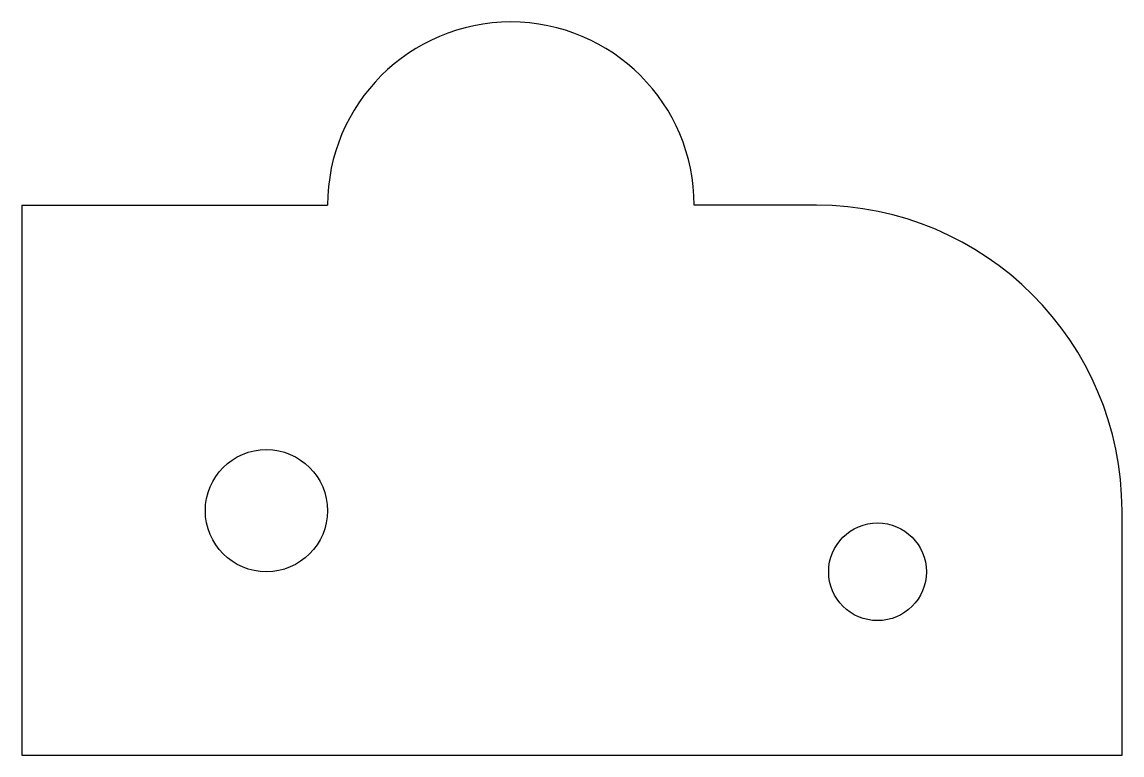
# Model space of a CAD drawing. Header units: millimetres. Extents: x 0 to 180, y 0 to 120.
import ezdxf

# ---------------------------------------------------------------- set-up
doc = ezdxf.new("R2010")
doc.units = ezdxf.units.MM

msp = doc.modelspace()

# ---------------------------------------------------------------- linework, layer by layer
for p, q in [((0, 90), (50, 90)), ((0, 90), (0, 0)), ((130, 90), (110, 90)), ((180, 0), (180, 40)), ((0, 0), (180, 0))]:
    msp.add_line(p, q)
for centre, radius in [((40, 40), 10), ((140, 30), 8)]:
    msp.add_circle(centre, radius)
for centre, radius, end in [((80, 90), 30, 180), ((130, 40), 50, 90)]:
    msp.add_arc(centre, radius, 0, end)

doc.saveas('drawing.dxf')
